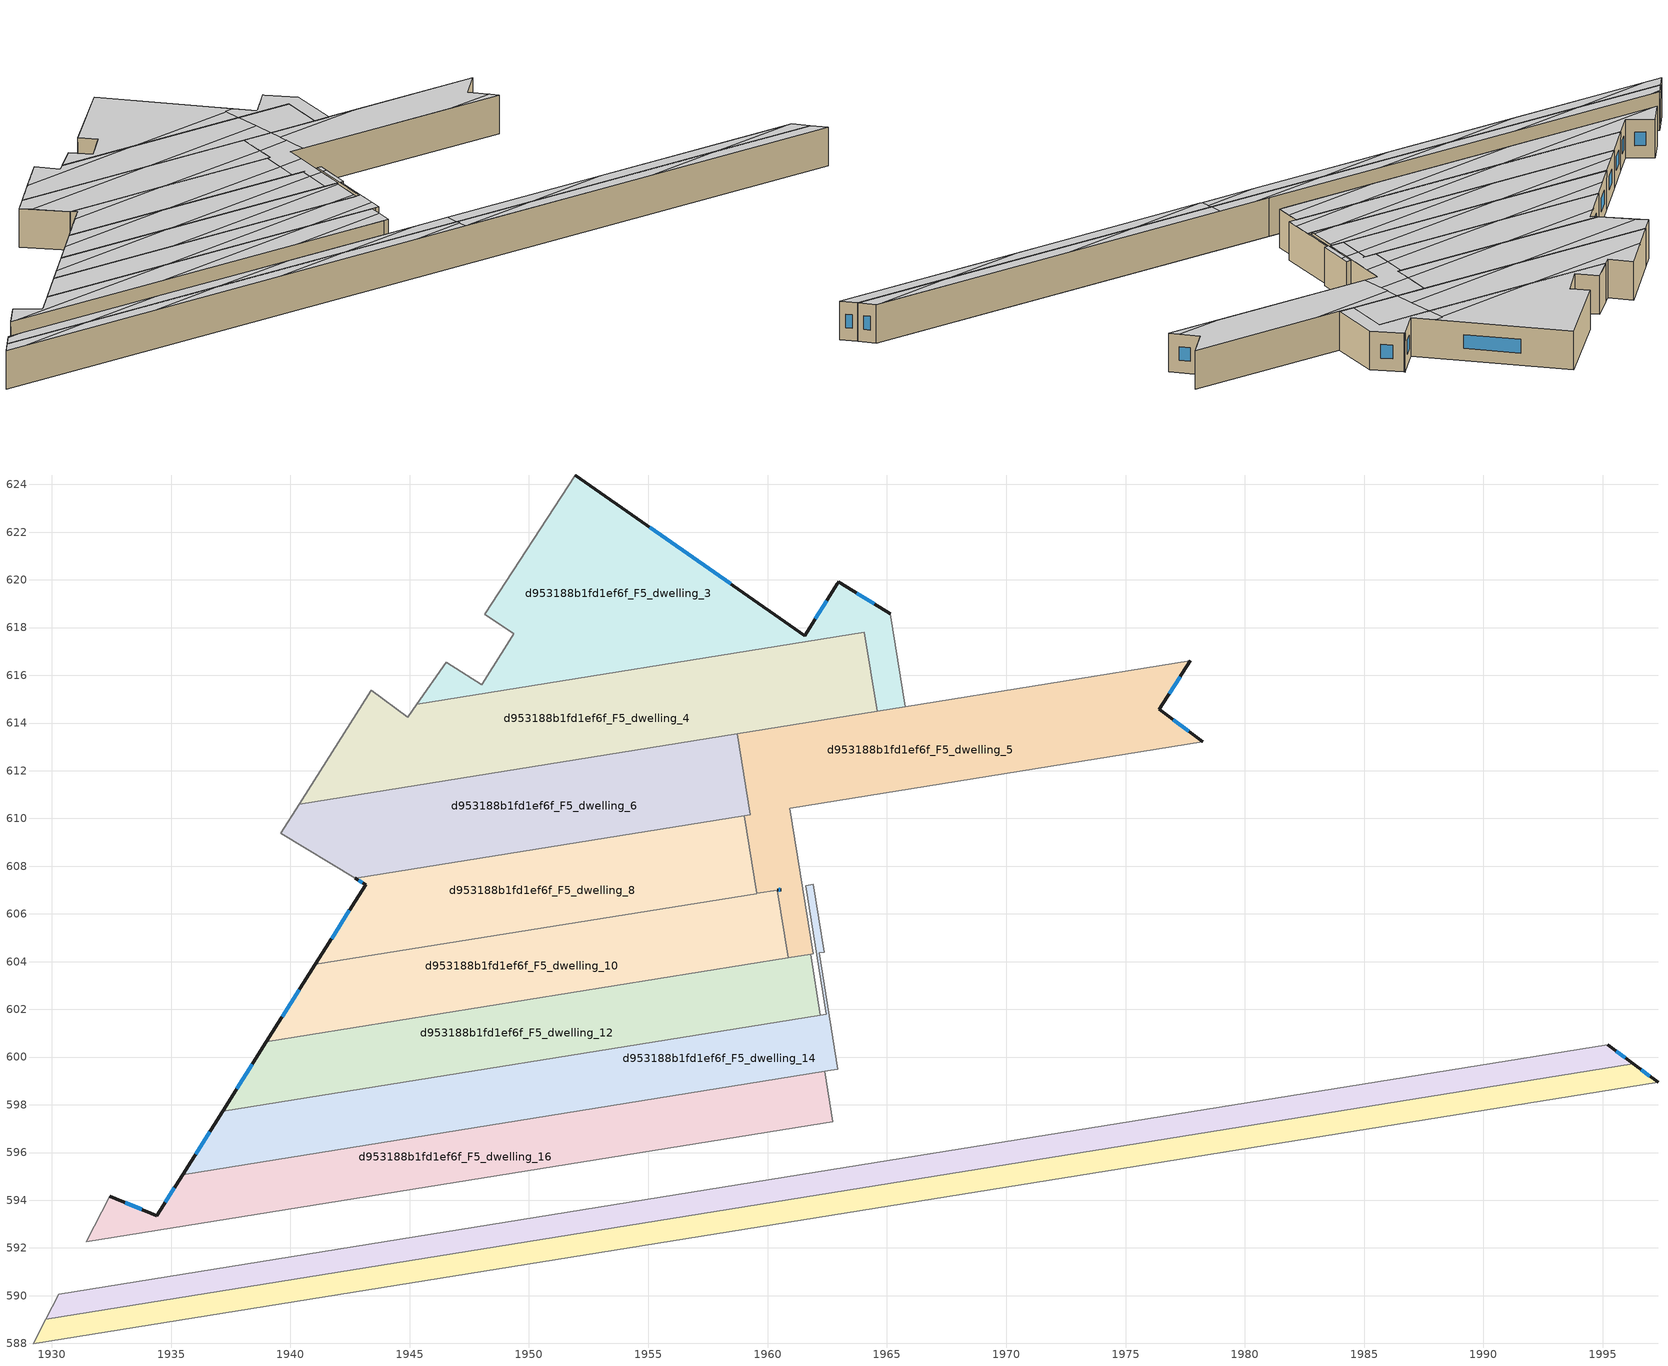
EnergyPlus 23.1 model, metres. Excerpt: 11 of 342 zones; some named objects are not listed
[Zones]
d953188b1fd1ef6f_F5_dwelling_10
 floor to d953188b1fd1ef6f_F4_dwelling_10 (EU_floor_Construction): 1960.41,606.99 1960.86,604.16 1939,600.64 1941.04,603.88 z15
 wall outside (EU_wall_Construction): 1941.04,603.88 1939,600.64 z15:18
 wall to d953188b1fd1ef6f_F5_dwelling_5 (EU_wall_Construction): 1960.86,604.16 1960.41,606.99 / 1960.4,606.99 1959.54,606.86 z15:18
 wall to d953188b1fd1ef6f_F5_dwelling_8 (EU_wall_Construction): 1959.54,606.85 1941.04,603.88 z15:18
 wall to d953188b1fd1ef6f_F5_dwelling_12 (EU_wall_Construction): 1939,600.64 1960.86,604.16 z15:18
 window (EU_Window_Construction): 1940.38,602.83 1939.66,601.69 z15.97:17.03
 ceiling to d953188b1fd1ef6f_F6_dwelling_4 (EU_floor_Construction): 1960.55,606.12 1960.41,606.99 1949.25,605.2 1940,602.22 1939,600.64 1948.04,602.09 z18
 ceiling to d953188b1fd1ef6f_F6_dwelling_5 (EU_floor_Construction): 1960.86,604.16 1960.55,606.12 1948.04,602.09 z18
 ceiling to d953188b1fd1ef6f_F6_dwelling_3 (EU_floor_Construction): 1949.25,605.2 1941.04,603.88 1940,602.22 z18
d953188b1fd1ef6f_F5_dwelling_12
 floor to d953188b1fd1ef6f_F4_dwelling_12 (EU_floor_Construction): 1961.8,604.31 1962.21,601.76 1937.16,597.73 1939,600.64 z15
 wall outside (EU_wall_Construction): 1939,600.64 1937.16,597.73 z15:18
 wall to d953188b1fd1ef6f_F5_dwelling_7 (EU_wall_Construction): 1962.21,601.76 1961.8,604.31 z15:18
 wall to d953188b1fd1ef6f_F5_dwelling_14 (EU_wall_Construction): 1937.16,597.73 1962.21,601.76 z15:18
 wall to d953188b1fd1ef6f_F5_dwelling_5 (EU_wall_Construction): 1961.8,604.31 1960.86,604.16 z15:18
 window (EU_Window_Construction): 1938.4,599.7 1937.76,598.67 z15.97:17.03
 ceiling to d953188b1fd1ef6f_F6_dwelling_5 (EU_floor_Construction): 1961.83,604.1 1961.8,604.31 1948.04,602.09 1937.85,598.81 1937.16,597.73 1946.93,599.3 z18
 ceiling to d953188b1fd1ef6f_F6_dwelling_4 (EU_floor_Construction): 1948.04,602.09 1939,600.64 1937.85,598.81 z18
 ceiling to d953188b1fd1ef6f_F6_dwelling_7 (EU_floor_Construction): 1962.21,601.76 1962.16,602.07 1960.19,601.43 z18
 ceiling to d953188b1fd1ef6f_F6_dwelling_6 (EU_floor_Construction): 1962.16,602.07 1961.83,604.1 1946.93,599.3 1960.2,601.44 z18
d953188b1fd1ef6f_F5_dwelling_14
 floor to d953188b1fd1ef6f_F4_dwelling_14 (EU_floor_Construction): 1961.91,607.24 1962.36,604.4 1962.17,604.37 1962.95,599.49 1962.65,599.44 1935.48,595.07 1937.16,597.73 1962.47,601.8 1961.6,607.19 z15
 wall outside (EU_wall_Construction): 1937.16,597.73 1935.48,595.07 z15:18
 wall to d953188b1fd1ef6f_F5_dwelling_9 (EU_wall_Construction): 1962.36,604.4 1961.91,607.24 z15:18
 wall to d953188b1fd1ef6f_F5_dwelling_11 (EU_wall_Construction): 1962.95,599.49 1962.17,604.37 1962.36,604.4 z15:18
 wall to d953188b1fd1ef6f_F5_dwelling_7 (EU_wall_Construction): 1961.91,607.24 1961.6,607.19 1962.47,601.8 1962.21,601.76 z15:18
 wall to d953188b1fd1ef6f_F5_dwelling_15 (EU_wall_Construction): 1962.4,599.4 1962.65,599.44 1962.95,599.49 z15:18
 wall to d953188b1fd1ef6f_F5_dwelling_16 (EU_wall_Construction): 1935.48,595.07 1962.4,599.4 z15:18
 window (EU_Window_Construction): 1936.62,596.87 1936.03,595.93 z15.97:17.03
 ceiling to d953188b1fd1ef6f_F6_dwelling_7 (EU_floor_Construction): 1962.81,600.37 1962.52,602.18 1962.41,602.15 1962.47,601.8 1962.21,601.76 1960.19,601.43 1945.34,596.66 1957.2,598.56 z18
 ceiling to d953188b1fd1ef6f_F6_dwelling_5 (EU_floor_Construction): 1962.19,604.21 1962.17,604.37 1962.36,604.4 1962.01,606.59 1961.71,606.49 1962.08,604.18 z18
 ceiling adiabatic (EU_roof_Construction): 1962.52,602.18 1962.19,604.21 1962.08,604.18 1962.41,602.15 z18; 1962.21,601.76 1962.47,601.8 1937.16,597.73 1935.48,595.07 1945.34,596.66 1960.19,601.43 z18
 ceiling to d953188b1fd1ef6f_F6_dwelling_8 (EU_floor_Construction): 1962.95,599.49 1962.81,600.37 1957.2,598.56 1962.65,599.44 z18
 ceiling to d953188b1fd1ef6f_F6_dwelling_4 (EU_floor_Construction): 1962.01,606.59 1961.91,607.24 1961.6,607.19 1961.71,606.49 z18
d953188b1fd1ef6f_F5_dwelling_16
 floor to d953188b1fd1ef6f_F4_dwelling_16 (EU_floor_Construction): 1962.4,599.4 1962.73,597.29 1931.44,592.26 1932.44,594.16 1934.41,593.36 1935.48,595.07 z15
 wall outside (EU_wall_Construction): 1935.48,595.07 1934.41,593.36 1932.44,594.16 z15:18
 wall to d953188b1fd1ef6f_F5_dwelling_15 (EU_wall_Construction): 1962.73,597.29 1962.4,599.4 z15:18
 wall adiabatic (EU_wall_Construction): 1932.44,594.16 1931.44,592.26 z15:18
 wall to d953188b1fd1ef6f_F5_dwelling_18 (EU_wall_Construction): 1931.44,592.26 1962.34,597.22 z15:18
 wall to d953188b1fd1ef6f_F5_dwelling_17 (EU_wall_Construction): 1962.34,597.22 1962.73,597.29 z15:18
 window (EU_Window_Construction): 1933.77,593.62 1933.07,593.9 / 1935.14,594.52 1934.76,593.91 z15.97:17.03
 ceiling to d953188b1fd1ef6f_F6_dwelling_7 (EU_floor_Construction): 1957.19,598.56 1945.34,596.66 1931.89,592.33 1943.74,594.23 z18
 ceiling to d953188b1fd1ef6f_F6_dwelling_8 (EU_floor_Construction): 1962.55,598.47 1962.4,599.4 1957.19,598.56 1943.75,594.23 1955.03,596.05 z18
 ceiling to d953188b1fd1ef6f_F6_dwelling_6 (EU_floor_Construction): 1945.34,596.66 1935.49,595.07 1934.41,593.36 1932.44,594.16 1931.44,592.26 1931.89,592.33 z18
 ceiling to d953188b1fd1ef6f_F6_dwelling_9 (EU_floor_Construction): 1962.73,597.29 1962.55,598.47 1955.03,596.05 z18
d953188b1fd1ef6f_F5_dwelling_19
 floor to d953188b1fd1ef6f_F4_dwelling_19 (EU_floor_Construction): 1996.28,599.71 1929.75,589.02 1930.3,590.07 1995.22,600.51 z15
 wall outside (EU_wall_Construction): 1996.28,599.71 1995.22,600.51 z15:18
 wall to d953188b1fd1ef6f_F5_dwelling_20 (EU_wall_Construction): 1929.75,589.02 1996.28,599.71 z15:18
 wall adiabatic (EU_wall_Construction): 1930.3,590.07 1929.75,589.02 z15:18
 wall to d953188b1fd1ef6f_F5_dwelling_17 (EU_wall_Construction): 1995.22,600.51 1962.65,595.27 z15:18
 wall to d953188b1fd1ef6f_F5_dwelling_18 (EU_wall_Construction): 1962.65,595.27 1930.3,590.07 z15:18
 window (EU_Window_Construction): 1995.93,599.97 1995.56,600.25 z15.97:17.03
 ceiling to d953188b1fd1ef6f_F6_dwelling_9 (EU_floor_Construction): 1953.37,593.78 1942.58,592.04 1936.6,590.12 1947.39,591.85 z18
 ceiling to d953188b1fd1ef6f_F6_dwelling_30 (EU_floor_Construction): 1994.69,600.42 1979.37,597.96 1973.39,596.03 1988.7,598.5 z18
 ceiling to d953188b1fd1ef6f_F6_dwelling_8 (EU_floor_Construction): 1942.58,592.04 1931.3,590.23 1930.2,589.88 1929.75,589.02 1936.6,590.12 z18
 ceiling to d953188b1fd1ef6f_F6_dwelling_31 (EU_floor_Construction): 1996.28,599.71 1995.22,600.51 1994.69,600.42 1988.7,598.5 z18
 ceiling to d953188b1fd1ef6f_F6_dwelling_29 (EU_floor_Construction): 1979.37,597.96 1966.72,595.93 1967.02,595.01 1973.39,596.03 z18
 ceiling to d953188b1fd1ef6f_F6_dwelling_7 (EU_floor_Construction): 1931.3,590.23 1930.3,590.07 1930.2,589.88 z18
 ceiling to d953188b1fd1ef6f_F6_dwelling_11 (EU_floor_Construction): 1967.02,595.01 1966.72,595.93 1963.9,595.47 1957.92,593.55 z18
 ceiling to d953188b1fd1ef6f_F6_dwelling_10 (EU_floor_Construction): 1963.9,595.47 1953.37,593.78 1947.39,591.85 1957.92,593.55 z18
d953188b1fd1ef6f_F5_dwelling_20
 floor to d953188b1fd1ef6f_F4_dwelling_20 (EU_floor_Construction): 1997.31,598.94 1929.21,587.99 1929.75,589.02 1996.28,599.71 z15
 wall outside (EU_wall_Construction): 1997.31,598.94 1996.28,599.71 z15:18
 wall to d953188b1fd1ef6f_F5_dwelling_21 (EU_wall_Construction): 1929.21,587.99 1997.31,598.94 z15:18
 wall adiabatic (EU_wall_Construction): 1929.75,589.02 1929.21,587.99 z15:18
 window (EU_Window_Construction): 1996.98,599.19 1996.61,599.46 z15.97:17.03
 ceiling to d953188b1fd1ef6f_F6_dwelling_31 (EU_floor_Construction): 1997.31,598.94 1996.28,599.71 1988.7,598.5 1982.86,596.62 z18
 ceiling to d953188b1fd1ef6f_F6_dwelling_11 (EU_floor_Construction): 1967.11,594.73 1967.02,595.01 1957.92,593.55 1952.07,591.67 1963.07,593.43 z18
 ceiling to d953188b1fd1ef6f_F6_dwelling_9 (EU_floor_Construction): 1947.39,591.85 1936.6,590.12 1930.75,588.24 1941.54,589.97 z18
 ceiling to d953188b1fd1ef6f_F6_dwelling_8 (EU_floor_Construction): 1936.6,590.12 1929.75,589.02 1929.21,587.99 1930.75,588.24 z18
 ceiling to d953188b1fd1ef6f_F6_dwelling_30 (EU_floor_Construction): 1988.7,598.5 1973.39,596.03 1967.54,594.15 1982.86,596.62 z18
 ceiling to d953188b1fd1ef6f_F6_dwelling_29 (EU_floor_Construction): 1973.39,596.03 1967.02,595.01 1967.31,594.12 1967.54,594.15 z18
 ceiling to d953188b1fd1ef6f_F6_dwelling_10 (EU_floor_Construction): 1957.92,593.55 1947.39,591.85 1941.54,589.97 1952.07,591.67 z18
 ceiling to d953188b1fd1ef6f_F6_dwelling_12 (EU_floor_Construction): 1967.31,594.12 1967.11,594.73 1963.07,593.43 z18
d953188b1fd1ef6f_F5_dwelling_3
 floor to d953188b1fd1ef6f_F4_dwelling_3 (EU_floor_Construction): 1962.97,619.92 1963.07,619.86 1965.13,618.58 1965.76,614.68 1964.59,614.49 1964.06,617.81 1945.3,614.79 1946.54,616.54 1948.02,615.6 1949.29,617.64 1949.36,617.75 1948.15,618.56 1951.95,624.38 1961.56,617.66 1962.92,619.83 z15
 wall outside (EU_wall_Construction): 1965.13,618.58 1963.07,619.86 1962.97,619.92 1962.92,619.83 1961.56,617.66 1951.95,624.38 z15:18
 wall to d953188b1fd1ef6f_F5_dwelling_2 (EU_wall_Construction): 1965.76,614.68 1965.13,618.58 z15:18
 wall to d953188b1fd1ef6f_F5_dwelling_4 (EU_wall_Construction): 1945.3,614.79 1964.06,617.81 1964.59,614.49 z15:18
 wall adiabatic (EU_wall_Construction): 1951.95,624.38 1948.15,618.56 1949.36,617.75 1949.29,617.64 1948.02,615.6 1946.54,616.54 1945.3,614.79 z15:18
 wall to d953188b1fd1ef6f_F5_dwelling_5 (EU_wall_Construction): 1964.59,614.49 1965.76,614.68 z15:18
 window (EU_Window_Construction): 1964.46,618.99 1963.74,619.44 / 1958.45,619.84 1955.06,622.2 / 1962.48,619.13 1962,618.36 z15.97:17.03
 ceiling to d953188b1fd1ef6f_F6_dwelling_0 (EU_floor_Construction): 1959.5,618.38 1959.46,618.5 1960.08,618.7 1951.95,624.38 1948.15,618.56 1949.36,617.75 1948.02,615.6 1946.54,616.54 1945.3,614.79 1951.37,615.77 z18
 ceiling to d953188b1fd1ef6f_F6_dwelling_23 (EU_floor_Construction): 1965.76,614.68 1965.13,618.58 1963.07,619.86 1962.97,619.92 1961.56,617.66 1960.08,618.7 1959.46,618.5 1959.5,618.38 1959.9,617.14 1964.06,617.81 1964.59,614.49 z18
 ceiling to d953188b1fd1ef6f_F6_dwelling_1 (EU_floor_Construction): 1959.9,617.14 1959.5,618.38 1951.37,615.77 z18
d953188b1fd1ef6f_F5_dwelling_4
 floor to d953188b1fd1ef6f_F4_dwelling_4 (EU_floor_Construction): 1964.06,617.81 1964.59,614.49 1940.37,610.59 1943.39,615.38 1944.92,614.25 1945.3,614.79 z15
 wall adiabatic (EU_wall_Construction): 1945.3,614.79 1944.92,614.25 1943.39,615.38 1940.37,610.59 z15:18
 wall to d953188b1fd1ef6f_F5_dwelling_6 (EU_wall_Construction): 1940.37,610.59 1958.72,613.55 z15:18
 wall to d953188b1fd1ef6f_F5_dwelling_5 (EU_wall_Construction): 1958.72,613.55 1964.59,614.49 z15:18
 ceiling to d953188b1fd1ef6f_F6_dwelling_1 (EU_floor_Construction): 1960.47,615.37 1959.9,617.14 1951.37,615.77 1941.66,612.65 1940.37,610.59 1950.88,612.29 z18
 ceiling to d953188b1fd1ef6f_F6_dwelling_0 (EU_floor_Construction): 1951.37,615.77 1945.3,614.79 1944.92,614.25 1943.39,615.38 1941.66,612.65 z18
 ceiling to d953188b1fd1ef6f_F6_dwelling_2 (EU_floor_Construction): 1960.94,613.9 1960.47,615.37 1950.89,612.29 z18
 ceiling to d953188b1fd1ef6f_F6_dwelling_23 (EU_floor_Construction): 1964.59,614.49 1964.06,617.81 1959.9,617.14 1960.94,613.9 z18
d953188b1fd1ef6f_F5_dwelling_5
 floor to d953188b1fd1ef6f_F4_dwelling_5 (EU_floor_Construction): 1977.71,616.6 1976.42,614.57 1978.24,613.21 1960.94,610.42 1961.92,604.33 1960.86,604.16 1960.41,606.99 1960.57,607.02 1959.54,606.86 1959.01,610.11 1959.27,610.15 1958.72,613.55 z15
 wall outside (EU_wall_Construction): 1978.24,613.21 1976.42,614.57 1977.71,616.6 / 1960.4,606.99 1960.57,607.02 1960.41,606.99 z15:18
 wall to d953188b1fd1ef6f_F5_dwelling_8 (EU_wall_Construction): 1959.01,610.11 1959.54,606.86 z15:18
 wall to d953188b1fd1ef6f_F5_dwelling_6 (EU_wall_Construction): 1958.72,613.55 1959.27,610.15 1959.01,610.11 z15:18
 wall to d953188b1fd1ef6f_F5_dwelling_2 (EU_wall_Construction): 1977.71,616.6 1965.76,614.68 z15:18
 wall to d953188b1fd1ef6f_F5_dwelling_7 (EU_wall_Construction): 1961.8,604.31 1961.92,604.33 1960.94,610.42 1978.24,613.21 z15:18
 window (EU_Window_Construction): 1976.83,615.23 1977.29,615.94 / 1977.65,613.65 1977.01,614.13 / 1960.52,607.01 1960.46,607 / 1960.46,607 1960.52,607.01 z15.97:17.03
 ceiling to d953188b1fd1ef6f_F6_dwelling_24 (EU_floor_Construction): 1977.63,613.66 1976.42,614.57 1977.71,616.6 1967.84,615.01 1961.26,612.9 1962,610.59 1974.2,612.56 z18
 ceiling to d953188b1fd1ef6f_F6_dwelling_25 (EU_floor_Construction): 1978.24,613.2 1977.73,613.58 1977.63,613.66 1974.21,612.56 z18
 ceiling to d953188b1fd1ef6f_F6_dwelling_2 (EU_floor_Construction): 1961.47,612.27 1960.94,613.9 1958.72,613.55 1959.05,611.49 z18
 ceiling to d953188b1fd1ef6f_F6_dwelling_4 (EU_floor_Construction): 1961.58,606.45 1961.16,609.03 1959.28,608.43 1959.54,606.86 1960.57,607.02 1960.41,606.99 1960.55,606.12 z18
 ceiling to d953188b1fd1ef6f_F6_dwelling_3 (EU_floor_Construction): 1961.16,609.03 1960.94,610.42 1962.01,610.59 1961.47,612.27 1959.05,611.49 1959.27,610.15 1959.01,610.11 1959.28,608.43 z18
 ceiling to d953188b1fd1ef6f_F6_dwelling_23 (EU_floor_Construction): 1967.84,615.01 1960.94,613.9 1961.26,612.9 z18
 ceiling to d953188b1fd1ef6f_F6_dwelling_5 (EU_floor_Construction): 1961.92,604.33 1961.58,606.45 1960.55,606.12 1960.86,604.16 z18
d953188b1fd1ef6f_F5_dwelling_6
 floor to d953188b1fd1ef6f_F4_dwelling_6 (EU_floor_Construction): 1958.72,613.55 1959.27,610.15 1942.72,607.49 1939.61,609.39 1940.37,610.59 z15
 wall adiabatic (EU_wall_Construction): 1940.37,610.59 1939.61,609.39 1942.72,607.49 z15:18
 wall to d953188b1fd1ef6f_F5_dwelling_8 (EU_wall_Construction): 1942.72,607.49 1959.01,610.11 z15:18
 ceiling to d953188b1fd1ef6f_F6_dwelling_2 (EU_floor_Construction): 1959.05,611.49 1958.72,613.55 1950.89,612.29 1940.39,608.91 1942.72,607.49 1950.54,608.75 z18
 ceiling to d953188b1fd1ef6f_F6_dwelling_1 (EU_floor_Construction): 1950.88,612.29 1940.37,610.59 1939.61,609.39 1940.39,608.91 z18
 ceiling to d953188b1fd1ef6f_F6_dwelling_3 (EU_floor_Construction): 1959.01,610.11 1959.27,610.15 1959.05,611.49 1950.54,608.75 z18
d953188b1fd1ef6f_F5_dwelling_8
 floor to d953188b1fd1ef6f_F4_dwelling_8 (EU_floor_Construction): 1959.01,610.11 1959.54,606.86 1941.04,603.88 1943.16,607.23 1942.72,607.49 z15
 wall outside (EU_wall_Construction): 1942.72,607.49 1943.16,607.23 1941.04,603.88 z15:18
 window (EU_Window_Construction): 1942.47,606.14 1941.73,604.97 / 1942.86,607.41 1943.02,607.32 z15.97:17.03
 ceiling to d953188b1fd1ef6f_F6_dwelling_3 (EU_floor_Construction): 1959.28,608.43 1959.01,610.11 1950.54,608.75 1942.48,606.16 1941.04,603.88 1949.25,605.2 z18
 ceiling to d953188b1fd1ef6f_F6_dwelling_4 (EU_floor_Construction): 1959.54,606.86 1959.28,608.43 1949.25,605.2 z18
 ceiling to d953188b1fd1ef6f_F6_dwelling_2 (EU_floor_Construction): 1950.54,608.75 1942.72,607.49 1943.16,607.23 1942.48,606.16 z18
[Building]
EU S2 Campaign: North Axis=0; Terrain=City; Solar Distribution=FullExterior
[Site:Location]
Bologna: Latitude=44.5; Longitude=11.25; Time Zone=1; Elevation=37
[SizingPeriod:WeatherFileDays]
AnnualSizingPeriod: Begin Month=1; Begin Day of Month=1; End Month=12; End Day of Month=31; Day of Week for Start Day=Monday; Use Weather File Daylight Saving Period=No; Use Weather File Rain and Snow Indicators=No
[MATERIAL]
EU_InternalMass_Material: Roughness=MediumRough; Thickness=0.1; Conductivity=1; Density=1800; Specific Heat=900; Thermal Absorptance=0.9; Solar Absorptance=0.7; Visible Absorptance=0.7
[MATERIAL:NOMASS] Roughness=MediumRough; Thermal Absorptance=0.9; Solar Absorptance=0.7; Visible Absorptance=0.7
Name | Thermal Resistance
EU_wall_NoMass | 0.779417
EU_roof_NoMass | 0.435466
EU_floor_NoMass | 0.588222
[WINDOWMATERIAL:SIMPLEGLAZINGSYSTEM]
EU_Window_SimpleGlazing: UFactor=5.16242; Solar Heat Gain Coefficient=0.85; Visible Transmittance=0.85
[CONSTRUCTION]
EU_wall_Construction: EU_wall_NoMass
EU_roof_Construction: EU_roof_NoMass
EU_floor_Construction: EU_floor_NoMass
EU_Window_Construction: EU_Window_SimpleGlazing
EU_InternalMass_Construction: EU_InternalMass_Material
[ZONE] Type=1; Multiplier=1; Ceiling Height=autocalculate; Floor Area=autocalculate; Part of Total Floor Area=Yes
Name | Volume
d953188b1fd1ef6f_F5_dwelling_10 | 180.097
d953188b1fd1ef6f_F5_dwelling_12 | 187.54
d953188b1fd1ef6f_F5_dwelling_14 | 193.176
d953188b1fd1ef6f_F5_dwelling_16 | 189.991
d953188b1fd1ef6f_F5_dwelling_19 | 189.875
d953188b1fd1ef6f_F5_dwelling_20 | 190.068
d953188b1fd1ef6f_F5_dwelling_3 | 222.825
d953188b1fd1ef6f_F5_dwelling_4 | 234.082
d953188b1fd1ef6f_F5_dwelling_5 | 218.547
d953188b1fd1ef6f_F5_dwelling_6 | 190.003
d953188b1fd1ef6f_F5_dwelling_8 | 171.374
[INTERNALMASS] Construction=EU_InternalMass_Construction
Name | Zone or ZoneList | Surface Area
d953188b1fd1ef6f_F5_dwelling_3_EU_InternalMass | d953188b1fd1ef6f_F5_dwelling_3 | 74.2743
d953188b1fd1ef6f_F5_dwelling_4_EU_InternalMass | d953188b1fd1ef6f_F5_dwelling_4 | 78.0291
d953188b1fd1ef6f_F5_dwelling_5_EU_InternalMass | d953188b1fd1ef6f_F5_dwelling_5 | 72.8446
d953188b1fd1ef6f_F5_dwelling_6_EU_InternalMass | d953188b1fd1ef6f_F5_dwelling_6 | 63.3335
d953188b1fd1ef6f_F5_dwelling_8_EU_InternalMass | d953188b1fd1ef6f_F5_dwelling_8 | 57.1271
d953188b1fd1ef6f_F5_dwelling_10_EU_InternalMass | d953188b1fd1ef6f_F5_dwelling_10 | 60.0332
d953188b1fd1ef6f_F5_dwelling_12_EU_InternalMass | d953188b1fd1ef6f_F5_dwelling_12 | 62.5179
d953188b1fd1ef6f_F5_dwelling_14_EU_InternalMass | d953188b1fd1ef6f_F5_dwelling_14 | 64.3912
d953188b1fd1ef6f_F5_dwelling_16_EU_InternalMass | d953188b1fd1ef6f_F5_dwelling_16 | 63.33
d953188b1fd1ef6f_F5_dwelling_19_EU_InternalMass | d953188b1fd1ef6f_F5_dwelling_19 | 63.2914
d953188b1fd1ef6f_F5_dwelling_20_EU_InternalMass | d953188b1fd1ef6f_F5_dwelling_20 | 63.3559
[OTHEREQUIPMENT] Fuel Type=Electricity; Design Level Calculation Method=Watts/Area; Power per Zone Floor Area=1; Fraction Latent=0; Fraction Radiant=0; Fraction Lost=0; Carbon Dioxide Generation Rate=0; EndUse Subcategory=EU_Step8_InternalGains
Name | Zone or ZoneList or Space or SpaceList | Schedule
EU_Step8_InternalGain_d953188b1fd1ef6f_F5_dwelling_3_f000 | d953188b1fd1ef6f_F5_dwelling_3 | EU_Step8_GainSchedule_d953188b1fd1ef6f_F5_dwelling_3_f000
EU_Step8_InternalGain_d953188b1fd1ef6f_F5_dwelling_4_f000 | d953188b1fd1ef6f_F5_dwelling_4 | EU_Step8_GainSchedule_d953188b1fd1ef6f_F5_dwelling_4_f000
EU_Step8_InternalGain_d953188b1fd1ef6f_F5_dwelling_5_f000 | d953188b1fd1ef6f_F5_dwelling_5 | EU_Step8_GainSchedule_d953188b1fd1ef6f_F5_dwelling_5_f000
EU_Step8_InternalGain_d953188b1fd1ef6f_F5_dwelling_6_f000 | d953188b1fd1ef6f_F5_dwelling_6 | EU_Step8_GainSchedule_d953188b1fd1ef6f_F5_dwelling_6_f000
EU_Step8_InternalGain_d953188b1fd1ef6f_F5_dwelling_8_f000 | d953188b1fd1ef6f_F5_dwelling_8 | EU_Step8_GainSchedule_d953188b1fd1ef6f_F5_dwelling_8_f000
EU_Step8_InternalGain_d953188b1fd1ef6f_F5_dwelling_10_f000 | d953188b1fd1ef6f_F5_dwelling_10 | EU_Step8_GainSchedule_d953188b1fd1ef6f_F5_dwelling_10_f000
EU_Step8_InternalGain_d953188b1fd1ef6f_F5_dwelling_12_f000 | d953188b1fd1ef6f_F5_dwelling_12 | EU_Step8_GainSchedule_d953188b1fd1ef6f_F5_dwelling_12_f000
EU_Step8_InternalGain_d953188b1fd1ef6f_F5_dwelling_14_f000 | d953188b1fd1ef6f_F5_dwelling_14 | EU_Step8_GainSchedule_d953188b1fd1ef6f_F5_dwelling_14_f000
EU_Step8_InternalGain_d953188b1fd1ef6f_F5_dwelling_16_f000 | d953188b1fd1ef6f_F5_dwelling_16 | EU_Step8_GainSchedule_d953188b1fd1ef6f_F5_dwelling_16_f000
EU_Step8_InternalGain_d953188b1fd1ef6f_F5_dwelling_19_f000 | d953188b1fd1ef6f_F5_dwelling_19 | EU_Step8_GainSchedule_d953188b1fd1ef6f_F5_dwelling_19_f000
EU_Step8_InternalGain_d953188b1fd1ef6f_F5_dwelling_20_f000 | d953188b1fd1ef6f_F5_dwelling_20 | EU_Step8_GainSchedule_d953188b1fd1ef6f_F5_dwelling_20_f000
[ZONEVENTILATION:DESIGNFLOWRATE] Schedule=EU_AlwaysOn; Design Flow Rate Calculation Method=AirChanges/Hour; Air Changes per Hour=0.712058; Ventilation Type=Natural; Fan Pressure Rise=0; Fan Total Efficiency=1; Constant Term Coefficient=1; Temperature Term Coefficient=0; Velocity Term Coefficient=0; Velocity Squared Term Coefficient=0; Minimum Indoor Temperature=-100; Maximum Indoor Temperature=100; Delta Temperature=-100; Minimum Outdoor Temperature=-100; Maximum Outdoor Temperature=100; Maximum Wind Speed=40
Name | Zone or ZoneList or Space or SpaceList
EU_ConstantAir_d953188b1fd1ef6f_F5_dwelling_3 | d953188b1fd1ef6f_F5_dwelling_3
EU_ConstantAir_d953188b1fd1ef6f_F5_dwelling_4 | d953188b1fd1ef6f_F5_dwelling_4
EU_ConstantAir_d953188b1fd1ef6f_F5_dwelling_5 | d953188b1fd1ef6f_F5_dwelling_5
EU_ConstantAir_d953188b1fd1ef6f_F5_dwelling_6 | d953188b1fd1ef6f_F5_dwelling_6
EU_ConstantAir_d953188b1fd1ef6f_F5_dwelling_8 | d953188b1fd1ef6f_F5_dwelling_8
EU_ConstantAir_d953188b1fd1ef6f_F5_dwelling_10 | d953188b1fd1ef6f_F5_dwelling_10
EU_ConstantAir_d953188b1fd1ef6f_F5_dwelling_12 | d953188b1fd1ef6f_F5_dwelling_12
EU_ConstantAir_d953188b1fd1ef6f_F5_dwelling_14 | d953188b1fd1ef6f_F5_dwelling_14
EU_ConstantAir_d953188b1fd1ef6f_F5_dwelling_16 | d953188b1fd1ef6f_F5_dwelling_16
EU_ConstantAir_d953188b1fd1ef6f_F5_dwelling_19 | d953188b1fd1ef6f_F5_dwelling_19
EU_ConstantAir_d953188b1fd1ef6f_F5_dwelling_20 | d953188b1fd1ef6f_F5_dwelling_20
[HVACTEMPLATE:ZONE:IDEALLOADSAIRSYSTEM] System Availability Schedule=EU_AlwaysOn; Maximum Heating Supply Air Temperature=50; Minimum Cooling Supply Air Temperature=13; Maximum Heating Supply Air Humidity Ratio=0.0156; Minimum Cooling Supply Air Humidity Ratio=0.0077; Heating Limit=NoLimit; Cooling Limit=NoLimit; Heating Availability Schedule=EU_AlwaysOn; Cooling Availability Schedule=EU_CoolingOff; Dehumidification Control Type=ConstantSensibleHeatRatio; Cooling Sensible Heat Ratio=0.7; Dehumidification Setpoint=60; Humidification Control Type=None; Humidification Setpoint=30; Outdoor Air Method=None; Outdoor Air Flow Rate per Person=0.00944; Outdoor Air Flow Rate per Zone Floor Area=0; Outdoor Air Flow Rate per Zone=0; Demand Controlled Ventilation Type=None; Outdoor Air Economizer Type=NoEconomizer; Heat Recovery Type=None; Sensible Heat Recovery Effectiveness=0.7; Latent Heat Recovery Effectiveness=0.65
Name | Template Thermostat
d953188b1fd1ef6f_F5_dwelling_3 | EU_HeatOnly_d953188b1fd1ef6f_F5_dwelling_3
d953188b1fd1ef6f_F5_dwelling_4 | EU_HeatOnly_d953188b1fd1ef6f_F5_dwelling_4
d953188b1fd1ef6f_F5_dwelling_5 | EU_HeatOnly_d953188b1fd1ef6f_F5_dwelling_5
d953188b1fd1ef6f_F5_dwelling_6 | EU_HeatOnly_d953188b1fd1ef6f_F5_dwelling_6
d953188b1fd1ef6f_F5_dwelling_8 | EU_HeatOnly_d953188b1fd1ef6f_F5_dwelling_8
d953188b1fd1ef6f_F5_dwelling_10 | EU_HeatOnly_d953188b1fd1ef6f_F5_dwelling_10
d953188b1fd1ef6f_F5_dwelling_12 | EU_HeatOnly_d953188b1fd1ef6f_F5_dwelling_12
d953188b1fd1ef6f_F5_dwelling_14 | EU_HeatOnly_d953188b1fd1ef6f_F5_dwelling_14
d953188b1fd1ef6f_F5_dwelling_16 | EU_HeatOnly_d953188b1fd1ef6f_F5_dwelling_16
d953188b1fd1ef6f_F5_dwelling_19 | EU_HeatOnly_d953188b1fd1ef6f_F5_dwelling_19
d953188b1fd1ef6f_F5_dwelling_20 | EU_HeatOnly_d953188b1fd1ef6f_F5_dwelling_20
[SIZING:ZONE] Zone Cooling Design Supply Air Temperature Input Method=SupplyAirTemperature; Zone Cooling Design Supply Air Temperature=13; Zone Heating Design Supply Air Temperature Input Method=SupplyAirTemperature; Zone Heating Design Supply Air Temperature=50; Zone Cooling Design Supply Air Humidity Ratio=0.008; Zone Heating Design Supply Air Humidity Ratio=0.008; Cooling Design Air Flow Method=DesignDay; Cooling Design Air Flow Rate=0; Cooling Minimum Air Flow per Zone Floor Area=0.000762; Cooling Minimum Air Flow=0; Cooling Minimum Air Flow Fraction=0.2; Heating Design Air Flow Method=DesignDay; Heating Design Air Flow Rate=0; Heating Maximum Air Flow per Zone Floor Area=0.002032; Heating Maximum Air Flow=0.141576; Heating Maximum Air Flow Fraction=0.3; Account for Dedicated Outdoor Air System=No; Dedicated Outdoor Air System Control Strategy=NeutralSupplyAir; Dedicated Outdoor Air Low Setpoint Temperature for Design=autosize; Dedicated Outdoor Air High Setpoint Temperature for Design=autosize; Zone Load Sizing Method=Sensible Load Only No Latent Load; Zone Latent Cooling Design Supply Air Humidity Ratio Input Method=HumidityRatioDifference; Zone Cooling Design Supply Air Humidity Ratio Difference=0.005; Zone Latent Heating Design Supply Air Humidity Ratio Input Method=HumidityRatioDifference; Zone Humidification Design Supply Air Humidity Ratio Difference=0.005
d953188b1fd1ef6f_F5_dwelling_3; d953188b1fd1ef6f_F5_dwelling_4; d953188b1fd1ef6f_F5_dwelling_5; d953188b1fd1ef6f_F5_dwelling_6; d953188b1fd1ef6f_F5_dwelling_8; d953188b1fd1ef6f_F5_dwelling_10; d953188b1fd1ef6f_F5_dwelling_12; d953188b1fd1ef6f_F5_dwelling_14; d953188b1fd1ef6f_F5_dwelling_16; d953188b1fd1ef6f_F5_dwelling_19; d953188b1fd1ef6f_F5_dwelling_20
[SCHEDULE:CONSTANT]
Name | Hourly Value
EU_AlwaysOn | 1
EU_CoolingOff | 0
[SCHEDULE:FILE] Column Number=1; Rows to Skip at Top=0; Number of Hours of Data=8760; Column Separator=Comma; Interpolate to Timestep=No; Minutes per Item=60; Adjust Schedule for Daylight Savings=Yes
Name | File
EU_Step8_GainSchedule_d953188b1fd1ef6f_F5_dwelling_3_f000 | ../../schedules/d953188b1fd1ef6f/d953188b1fd1ef6f_F5_dwelling_3_f000_gain.csv
EU_Step8_GainSchedule_d953188b1fd1ef6f_F5_dwelling_4_f000 | ../../schedules/d953188b1fd1ef6f/d953188b1fd1ef6f_F5_dwelling_4_f000_gain.csv
EU_Step8_GainSchedule_d953188b1fd1ef6f_F5_dwelling_5_f000 | ../../schedules/d953188b1fd1ef6f/d953188b1fd1ef6f_F5_dwelling_5_f000_gain.csv
EU_Step8_GainSchedule_d953188b1fd1ef6f_F5_dwelling_6_f000 | ../../schedules/d953188b1fd1ef6f/d953188b1fd1ef6f_F5_dwelling_6_f000_gain.csv
EU_Step8_GainSchedule_d953188b1fd1ef6f_F5_dwelling_8_f000 | ../../schedules/d953188b1fd1ef6f/d953188b1fd1ef6f_F5_dwelling_8_f000_gain.csv
EU_Step8_GainSchedule_d953188b1fd1ef6f_F5_dwelling_10_f000 | ../../schedules/d953188b1fd1ef6f/d953188b1fd1ef6f_F5_dwelling_10_f000_gain.csv
EU_Step8_GainSchedule_d953188b1fd1ef6f_F5_dwelling_12_f000 | ../../schedules/d953188b1fd1ef6f/d953188b1fd1ef6f_F5_dwelling_12_f000_gain.csv
EU_Step8_GainSchedule_d953188b1fd1ef6f_F5_dwelling_14_f000 | ../../schedules/d953188b1fd1ef6f/d953188b1fd1ef6f_F5_dwelling_14_f000_gain.csv
EU_Step8_GainSchedule_d953188b1fd1ef6f_F5_dwelling_16_f000 | ../../schedules/d953188b1fd1ef6f/d953188b1fd1ef6f_F5_dwelling_16_f000_gain.csv
EU_Step8_GainSchedule_d953188b1fd1ef6f_F5_dwelling_19_f000 | ../../schedules/d953188b1fd1ef6f/d953188b1fd1ef6f_F5_dwelling_19_f000_gain.csv
EU_Step8_GainSchedule_d953188b1fd1ef6f_F5_dwelling_20_f000 | ../../schedules/d953188b1fd1ef6f/d953188b1fd1ef6f_F5_dwelling_20_f000_gain.csv
